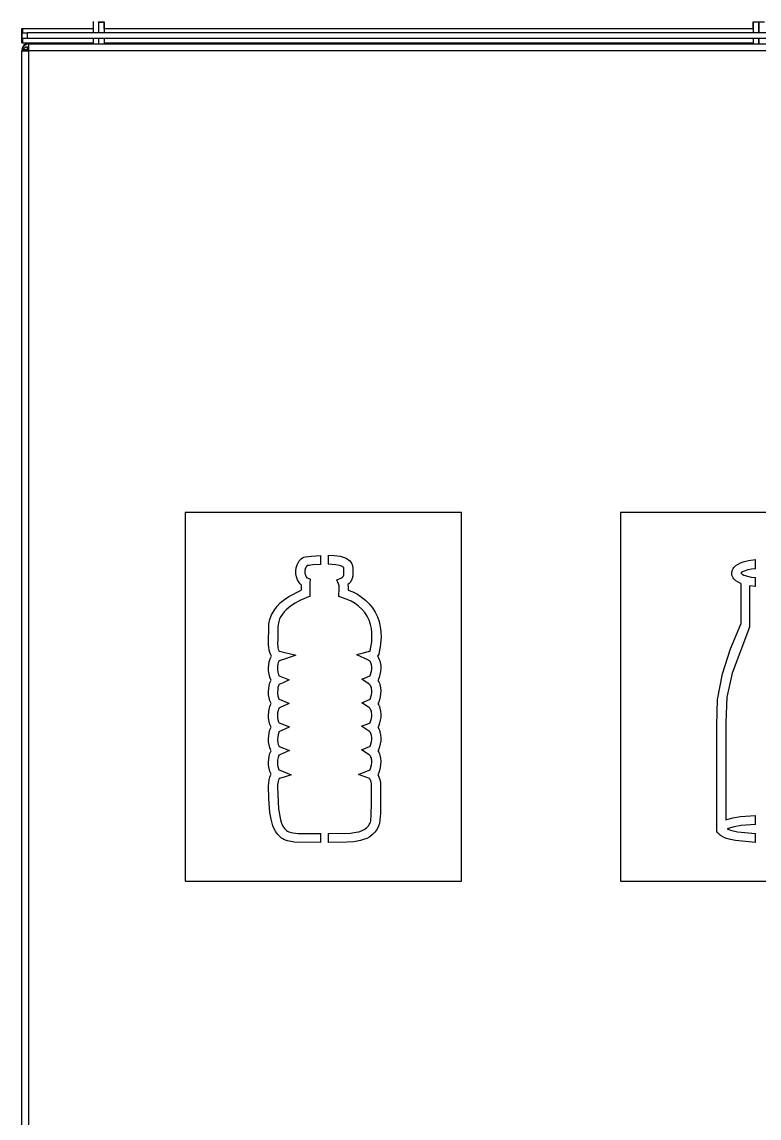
# Model space of a CAD drawing. Header units: millimetres. Extents: x 10366 to 13995, y 24552 to 29685.
# Drawn here: x 12422 to 12822, y 27684 to 28279 of the extents above; entities that cross this region are included whole.
import ezdxf

# ---------------------------------------------------------------- set-up
doc = ezdxf.new("R2010")
doc.units = ezdxf.units.MM
doc.header["$LTSCALE"] = 3
doc.layers.add('DomyÅ›lny', color=7, linetype='Continuous')

msp = doc.modelspace()

# ---------------------------------------------------------------- linework, layer by layer
at = {"layer": 'DomyÅ›lny'}
for p, q in [((12460.23, 28278.86), (12460.71, 28278.86)), ((12463.23, 28278.86), (12466.23, 28278.86)), ((12463.23, 28278.65), (12466.23, 28278.65)), ((12463.23, 28278.65), (12463.23, 28272.86)), ((12466.23, 28278.65), (12466.23, 28272.86)), ((12818.62, 28278.86), (12821.62, 28278.86)), ((12818.62, 28278.65), (12818.62, 28272.86)), ((12821.62, 28278.65), (12818.62, 28278.65)), ((12821.62, 28278.86), (12824.62, 28278.86)), ((12821.62, 28278.65), (12821.62, 28272.86)), ((12421.62, 28269.86), (12421.62, 28272.86)), ((12421.92, 28275.36), (12460.23, 28275.36)), ((13218.62, 28272.86), (12424.62, 28272.86)), ((12424.62, 28269.86), (12424.62, 28272.86)), ((12466.23, 28275.36), (12818.62, 28275.36)), ((12460.23, 28267.36), (12421.92, 28267.36)), ((13218.62, 28269.86), (12424.62, 28269.86)), ((12424.65, 28265.36), (12425.4, 28265.36)), ((13217.84, 28266.86), (12425.4, 28266.86)), ((12446.62, 28267.36), (12460.71, 28267.36)), ((12463.23, 28269.86), (12463.23, 28266.86)), ((12466.01, 28267.36), (12818.98, 28267.36)), ((12818.5, 28267.36), (12466.01, 28267.36)), ((12466.23, 28269.86), (12466.23, 28266.86)), ((12818.62, 28269.86), (12818.62, 28266.86)), ((12821.62, 28269.86), (12821.62, 28266.86)), ((12421.62, 27554.64), (12421.62, 28263.08)), ((12424.62, 28263.08), (12424.62, 28263.86)), ((12425.4, 28263.86), (12424.62, 28263.86)), ((12425.4, 28263.08), (12424.65, 28263.08)), ((13217.84, 28263.08), (12425.4, 28263.08)), ((12425.4, 27554.64), (12425.4, 28263.08)), ((12510.22, 28012.52), (12510.22, 27812.52)), ((12660.22, 28012.52), (12510.22, 28012.52)), ((12660.22, 27812.52), (12660.22, 28012.52)), ((12746.62, 28012.52), (12746.62, 27812.52)), ((12896.62, 28012.52), (12746.62, 28012.52)), ((12583.81, 27984.42), (12583.81, 27989.33)), ((12583.81, 27984.42), (12583.81, 27989.33)), ((12587.81, 27989.41), (12587.81, 27984.51)), ((12587.81, 27989.41), (12587.81, 27984.51)), ((12819.75, 27982.1), (12819.75, 27987.01)), ((12819.75, 27982.1), (12819.75, 27987.01)), ((12578.12, 27974.3), (12578.35, 27976.39)), ((12578.12, 27974.3), (12578.35, 27976.39)), ((12578.12, 27967.12), (12578.12, 27974.3)), ((12578.12, 27967.12), (12578.12, 27974.3)), ((12811.84, 27974.06), (12811.84, 27951.97)), ((12811.84, 27974.06), (12811.84, 27951.97)), ((12819.75, 27972.41), (12819.75, 27977.32)), ((12819.75, 27972.41), (12819.75, 27977.32)), ((12573.22, 27973.33), (12573.22, 27970.45)), ((12573.22, 27973.33), (12573.22, 27970.45)), ((12816.74, 27950.87), (12816.74, 27972.74)), ((12816.74, 27950.87), (12816.74, 27972.74)), ((12816.5, 27950.37), (12816.74, 27950.87)), ((12816.5, 27950.37), (12816.74, 27950.87)), ((12603.24, 27935.52), (12609.49, 27932.58)), ((12603.24, 27935.52), (12609.49, 27932.58)), ((12566.77, 27908.92), (12561.53, 27911.12)), ((12566.77, 27908.92), (12561.53, 27911.12)), ((12561.27, 27893.71), (12566.83, 27896.22)), ((12561.27, 27893.71), (12566.83, 27896.22)), ((12819.75, 27843.26), (12819.75, 27848.16)), ((12819.75, 27843.26), (12819.75, 27848.16)), ((12583.81, 27833.46), (12583.81, 27838.36)), ((12583.81, 27833.46), (12583.81, 27838.36)), ((12587.81, 27838.41), (12587.81, 27833.5)), ((12587.81, 27838.41), (12587.81, 27833.5)), ((12798.77, 27839.05), (12799.24, 27839.05)), ((12798.77, 27839.05), (12799.24, 27839.05)), ((12819.75, 27833.5), (12819.75, 27838.4)), ((12819.75, 27833.5), (12819.75, 27838.4)), ((12510.22, 27812.52), (12660.22, 27812.52)), ((12746.62, 27812.52), (12896.62, 27812.52))]:
    msp.add_line(p, q, dxfattribs=at)
for points in [[(12460.23, 28278.65, 0), (12460.23, 28278.85, 0), (12460.23, 28278.86, 0), (12460.23, 28278.86, 0), (12460.23, 28278.86, 0), (12460.23, 28278.86, 0), (12460.23, 28278.86, 0), (12460.23, 28278.86, 0), (12460.23, 28278.86, 0), (12460.23, 28278.86, 0), (12460.23, 28278.86, 0), (12460.23, 28278.86, 0), (12460.23, 28278.86, 0), (12460.23, 28278.86, 0), (12460.23, 28278.86, 0), (12460.23, 28278.86, 0), (12460.23, 28278.86, 0), (12460.23, 28278.86, 0), (12460.23, 28278.86, 0), (12460.23, 28278.85, 0), (12460.23, 28278.84, 0), (12460.23, 28278.79, 0), (12460.23, 28278.59, 0), (12460.23, 28276.56, 0), (12460.23, 28272.86, 0)], [(12463.23, 28278.65, 0), (12463.23, 28278.85, 0), (12463.23, 28278.86, 0), (12463.23, 28278.86, 0), (12463.23, 28278.86, 0), (12463.23, 28278.86, 0), (12463.23, 28278.86, 0), (12463.23, 28278.86, 0), (12463.23, 28278.86, 0), (12463.23, 28278.86, 0), (12463.23, 28278.86, 0), (12463.23, 28278.86, 0), (12463.23, 28278.86, 0), (12463.23, 28278.86, 0), (12463.23, 28278.86, 0), (12463.23, 28278.86, 0), (12463.23, 28278.86, 0), (12463.23, 28278.86, 0), (12463.23, 28278.86, 0), (12463.23, 28278.85, 0), (12463.23, 28278.84, 0), (12463.23, 28278.79, 0), (12463.23, 28278.59, 0), (12463.23, 28276.56, 0), (12463.23, 28272.86, 0)], [(12466.23, 28275.12, 0), (12466.23, 28278.24, 0), (12466.23, 28278.83, 0), (12466.23, 28278.85, 0), (12466.23, 28278.86, 0), (12466.23, 28278.86, 0), (12466.23, 28278.86, 0), (12466.23, 28278.86, 0), (12466.23, 28278.86, 0), (12466.23, 28278.86, 0), (12466.23, 28278.86, 0), (12466.23, 28278.86, 0), (12466.23, 28278.86, 0), (12466.23, 28278.86, 0), (12466.23, 28278.86, 0), (12466.23, 28278.86, 0), (12466.23, 28278.86, 0), (12466.23, 28278.86, 0), (12466.23, 28278.86, 0), (12466.23, 28278.86, 0), (12466.23, 28278.86, 0), (12466.23, 28278.86, 0), (12466.23, 28278.86, 0), (12466.23, 28278.85, 0), (12466.23, 28278.82, 0), (12466.23, 28278.65, 0)], [(12818.62, 28275.12, 0), (12818.62, 28278.24, 0), (12818.62, 28278.83, 0), (12818.62, 28278.85, 0), (12818.62, 28278.86, 0), (12818.62, 28278.86, 0), (12818.62, 28278.86, 0), (12818.62, 28278.86, 0), (12818.62, 28278.86, 0), (12818.62, 28278.86, 0), (12818.62, 28278.86, 0), (12818.62, 28278.86, 0), (12818.62, 28278.86, 0), (12818.62, 28278.86, 0), (12818.62, 28278.86, 0), (12818.62, 28278.86, 0), (12818.62, 28278.86, 0), (12818.62, 28278.86, 0), (12818.62, 28278.86, 0), (12818.62, 28278.86, 0), (12818.62, 28278.86, 0), (12818.62, 28278.86, 0), (12818.62, 28278.86, 0), (12818.62, 28278.85, 0), (12818.62, 28278.82, 0), (12818.62, 28278.65, 0)], [(12821.62, 28278.65, 0), (12821.62, 28278.85, 0), (12821.62, 28278.86, 0), (12821.62, 28278.86, 0), (12821.62, 28278.86, 0), (12821.62, 28278.86, 0), (12821.62, 28278.86, 0), (12821.62, 28278.86, 0), (12821.62, 28278.86, 0), (12821.62, 28278.86, 0), (12821.62, 28278.86, 0), (12821.62, 28278.86, 0), (12821.62, 28278.86, 0), (12821.62, 28278.86, 0), (12821.62, 28278.86, 0), (12821.62, 28278.86, 0), (12821.62, 28278.86, 0), (12821.62, 28278.86, 0), (12821.62, 28278.86, 0), (12821.62, 28278.85, 0), (12821.62, 28278.84, 0), (12821.62, 28278.79, 0), (12821.62, 28278.59, 0), (12821.62, 28276.56, 0), (12821.62, 28272.86, 0)], [(12821.62, 28272.86, 0), (12821.62, 28277.65, 0), (12821.62, 28278.76, 0), (12821.62, 28278.84, 0), (12821.62, 28278.86, 0), (12821.62, 28278.86, 0), (12821.62, 28278.86, 0), (12821.62, 28278.86, 0), (12821.62, 28278.86, 0), (12821.62, 28278.86, 0), (12821.62, 28278.86, 0), (12821.62, 28278.86, 0), (12821.62, 28278.86, 0), (12821.62, 28278.86, 0), (12821.62, 28278.86, 0), (12821.62, 28278.86, 0), (12821.62, 28278.86, 0), (12821.62, 28278.86, 0), (12821.62, 28278.86, 0), (12821.62, 28278.86, 0), (12821.62, 28278.86, 0), (12821.62, 28278.85, 0), (12821.62, 28278.84, 0), (12821.62, 28278.8, 0), (12821.62, 28278.65, 0)], [(12421.62, 28275.06, 0), (12421.63, 28275.09, 0), (12421.63, 28275.12, 0), (12421.64, 28275.14, 0), (12421.65, 28275.17, 0), (12421.66, 28275.2, 0), (12421.67, 28275.22, 0), (12421.69, 28275.24, 0), (12421.71, 28275.27, 0), (12421.73, 28275.29, 0), (12421.75, 28275.3, 0), (12421.78, 28275.32, 0), (12421.81, 28275.33, 0), (12421.83, 28275.34, 0), (12421.86, 28275.35, 0), (12421.89, 28275.36, 0), (12421.92, 28275.36, 0)], [(12421.62, 28272.86, 0), (12421.62, 28272.86, 0), (12421.62, 28272.86, 0), (12421.62, 28272.86, 0), (12421.62, 28272.86, 0), (12421.62, 28272.86, 0), (12421.62, 28272.86, 0), (12421.62, 28272.86, 0), (12421.62, 28272.86, 0), (12421.62, 28272.86, 0), (12421.62, 28272.86, 0), (12421.62, 28272.86, 0), (12421.63, 28272.86, 0), (12421.63, 28272.86, 0), (12421.65, 28272.86, 0), (12421.71, 28272.86, 0), (12421.99, 28272.86, 0), (12424.62, 28272.86, 0)], [(12421.92, 28275.36, 0), (12421.92, 28275.36, 0), (12421.92, 28275.36, 0), (12421.92, 28275.36, 0), (12421.92, 28275.36, 0), (12421.92, 28275.36, 0), (12421.92, 28275.36, 0), (12421.92, 28275.36, 0), (12421.92, 28275.36, 0), (12421.92, 28275.36, 0), (12421.92, 28275.36, 0), (12421.92, 28275.36, 0), (12421.92, 28275.36, 0), (12421.92, 28275.35, 0), (12421.92, 28275.34, 0), (12421.92, 28275.29, 0), (12421.92, 28275.09, 0), (12421.92, 28272.86, 0)], [(12424.62, 28269.86, 0), (12421.62, 28269.86, 0)], [(12421.92, 28267.36, 0), (12421.89, 28267.36, 0), (12421.86, 28267.36, 0), (12421.83, 28267.37, 0), (12421.81, 28267.38, 0), (12421.78, 28267.4, 0), (12421.75, 28267.41, 0), (12421.73, 28267.43, 0), (12421.71, 28267.45, 0), (12421.69, 28267.47, 0), (12421.67, 28267.49, 0), (12421.66, 28267.52, 0), (12421.65, 28267.54, 0), (12421.64, 28267.57, 0), (12421.63, 28267.6, 0), (12421.63, 28267.63, 0), (12421.62, 28267.65, 0)], [(12421.92, 28269.86, 0), (12421.92, 28268, 0), (12421.92, 28267.51, 0), (12421.92, 28267.4, 0), (12421.92, 28267.37, 0), (12421.92, 28267.36, 0), (12421.92, 28267.36, 0), (12421.92, 28267.36, 0), (12421.92, 28267.36, 0), (12421.92, 28267.36, 0), (12421.92, 28267.36, 0), (12421.92, 28267.36, 0), (12421.92, 28267.36, 0), (12421.92, 28267.36, 0), (12421.92, 28267.36, 0), (12421.92, 28267.36, 0), (12421.92, 28267.36, 0), (12421.92, 28267.36, 0), (12421.92, 28267.36, 0)], [(12422.37, 28263.08, 0), (12422.39, 28263.3, 0), (12422.42, 28263.53, 0), (12422.48, 28263.75, 0), (12422.55, 28263.96, 0), (12422.65, 28264.16, 0), (12422.77, 28264.36, 0), (12422.9, 28264.54, 0), (12423.05, 28264.7, 0), (12423.22, 28264.85, 0), (12423.4, 28264.98, 0), (12423.59, 28265.09, 0), (12423.79, 28265.19, 0), (12424, 28265.26, 0), (12424.21, 28265.31, 0), (12424.43, 28265.35, 0), (12424.65, 28265.36, 0)], [(12424.62, 28263.86, 0), (12424.62, 28265.36, 0)], [(12425.4, 28263.08, 0), (12425.4, 28266.86, 0)], [(12425.4, 28263.08, 0), (12425.4, 28265.36, 0)], [(12460.23, 28269.86, 0), (12460.23, 28266.86, 0)], [(12463.23, 28269.86, 0), (12463.23, 28266.86, 0)], [(12821.62, 28269.86, 0), (12821.62, 28266.86, 0)], [(12821.62, 28266.86, 0), (12821.62, 28269.86, 0)], [(12421.62, 28263.86, 0), (12421.62, 28263.86, 0), (12421.62, 28263.86, 0), (12421.62, 28263.86, 0), (12421.62, 28263.86, 0), (12421.62, 28263.86, 0), (12421.62, 28263.86, 0), (12421.62, 28263.86, 0), (12421.62, 28263.86, 0), (12421.62, 28263.86, 0), (12421.62, 28263.86, 0), (12421.62, 28263.86, 0), (12421.63, 28263.86, 0), (12421.63, 28263.86, 0), (12421.65, 28263.86, 0), (12421.71, 28263.86, 0), (12421.99, 28263.86, 0), (12424.62, 28263.86, 0)], [(12421.62, 28263.08, 0), (12421.62, 28263.08, 0), (12421.62, 28263.08, 0), (12421.62, 28263.08, 0), (12421.62, 28263.08, 0), (12421.62, 28263.08, 0), (12421.62, 28263.08, 0), (12421.62, 28263.08, 0), (12421.62, 28263.08, 0), (12421.62, 28263.08, 0), (12421.62, 28263.08, 0), (12421.62, 28263.08, 0), (12421.63, 28263.08, 0), (12421.63, 28263.08, 0), (12421.65, 28263.08, 0), (12421.73, 28263.08, 0), (12422.09, 28263.08, 0), (12425.4, 28263.08, 0)], [(12424.65, 28263.08, 0), (12422.37, 28263.08, 0)], [(12573.22, 27973.33, 0), (12572.6, 27973.9, 0), (12572.08, 27974.57, 0), (12571.24, 27976.03, 0), (12570.64, 27977.62, 0), (12570.31, 27979.31, 0), (12570.27, 27981, 0), (12570.48, 27982.59, 0), (12570.96, 27984.15, 0), (12571.68, 27985.63, 0), (12572.13, 27986.32, 0), (12572.65, 27986.97, 0), (12573.26, 27987.52, 0), (12573.95, 27987.98, 0), (12574.7, 27988.32, 0), (12575.5, 27988.55, 0), (12578.81, 27988.96, 0), (12583.81, 27989.33, 0)], [(12573.22, 27973.33, 0), (12572.6, 27973.9, 0), (12572.08, 27974.57, 0), (12571.24, 27976.03, 0), (12570.64, 27977.62, 0), (12570.31, 27979.31, 0), (12570.27, 27981, 0), (12570.48, 27982.59, 0), (12570.96, 27984.15, 0), (12571.68, 27985.63, 0), (12572.13, 27986.32, 0), (12572.65, 27986.97, 0), (12573.26, 27987.52, 0), (12573.95, 27987.98, 0), (12574.7, 27988.32, 0), (12575.5, 27988.55, 0), (12578.81, 27988.96, 0), (12583.81, 27989.33, 0)], [(12587.81, 27989.41, 0), (12591.12, 27989.28, 0), (12594.4, 27988.82, 0), (12596, 27988.39, 0), (12597.54, 27987.77, 0), (12598.27, 27987.36, 0), (12598.96, 27986.89, 0), (12599.59, 27986.35, 0), (12600.15, 27985.73, 0), (12600.61, 27985.02, 0), (12600.94, 27984.24, 0), (12601.06, 27983.83, 0), (12601.14, 27983.41, 0), (12601.18, 27982.97, 0), (12601.16, 27982.16, 0), (12601.23, 27978.88, 0), (12601.21, 27978.14, 0), (12601.15, 27977.77, 0), (12601.05, 27977.41, 0), (12600.5, 27975.96, 0), (12600.16, 27975.29, 0), (12599.72, 27974.66, 0), (12599.19, 27974.11, 0), (12598.6, 27973.61, 0)], [(12587.81, 27989.41, 0), (12591.12, 27989.28, 0), (12594.4, 27988.82, 0), (12596, 27988.39, 0), (12597.54, 27987.77, 0), (12598.27, 27987.36, 0), (12598.96, 27986.89, 0), (12599.59, 27986.35, 0), (12600.15, 27985.73, 0), (12600.61, 27985.02, 0), (12600.94, 27984.24, 0), (12601.06, 27983.83, 0), (12601.14, 27983.41, 0), (12601.18, 27982.97, 0), (12601.16, 27982.16, 0), (12601.23, 27978.88, 0), (12601.21, 27978.14, 0), (12601.15, 27977.77, 0), (12601.05, 27977.41, 0), (12600.5, 27975.96, 0), (12600.16, 27975.29, 0), (12599.72, 27974.66, 0), (12599.19, 27974.11, 0), (12598.6, 27973.61, 0)], [(12811.84, 27974.06, 0), (12810.48, 27974.71, 0), (12809.2, 27975.54, 0), (12808.62, 27976.04, 0), (12808.1, 27976.6, 0), (12807.65, 27977.22, 0), (12807.3, 27977.9, 0), (12807.06, 27978.65, 0), (12806.95, 27979.45, 0), (12806.96, 27980.15, 0), (12807.08, 27980.85, 0), (12807.31, 27981.54, 0), (12807.64, 27982.19, 0), (12808.07, 27982.79, 0), (12808.57, 27983.33, 0), (12809.13, 27983.82, 0), (12810.37, 27984.65, 0), (12811.71, 27985.31, 0), (12813.11, 27985.83, 0), (12816.02, 27986.56, 0), (12819.75, 27987.01, 0)], [(12811.84, 27974.06, 0), (12810.48, 27974.71, 0), (12809.2, 27975.54, 0), (12808.62, 27976.04, 0), (12808.1, 27976.6, 0), (12807.65, 27977.22, 0), (12807.3, 27977.9, 0), (12807.06, 27978.65, 0), (12806.95, 27979.45, 0), (12806.96, 27980.15, 0), (12807.08, 27980.85, 0), (12807.31, 27981.54, 0), (12807.64, 27982.19, 0), (12808.07, 27982.79, 0), (12808.57, 27983.33, 0), (12809.13, 27983.82, 0), (12810.37, 27984.65, 0), (12811.71, 27985.31, 0), (12813.11, 27985.83, 0), (12816.02, 27986.56, 0), (12819.75, 27987.01, 0)], [(12583.81, 27984.42, 0), (12579.62, 27984.11, 0), (12577.53, 27983.88, 0), (12576.49, 27983.75, 0), (12576.43, 27983.73, 0), (12576.36, 27983.71, 0), (12576.3, 27983.68, 0), (12576.25, 27983.64, 0), (12576.23, 27983.62, 0), (12576.2, 27983.59, 0), (12575.91, 27983.15, 0), (12575.66, 27982.68, 0), (12575.46, 27982.18, 0), (12575.3, 27981.66, 0), (12575.2, 27981.13, 0), (12575.16, 27980.56, 0), (12575.18, 27980.06, 0), (12575.24, 27979.57, 0), (12575.34, 27979.07, 0), (12575.5, 27978.58, 0), (12575.7, 27978.11, 0), (12575.94, 27977.65, 0), (12576.22, 27977.21, 0), (12576.24, 27977.19, 0), (12576.26, 27977.17, 0), (12576.32, 27977.13, 0), (12576.37, 27977.11, 0), (12578.35, 27976.39, 0)], [(12583.81, 27984.42, 0), (12579.62, 27984.11, 0), (12577.53, 27983.88, 0), (12576.49, 27983.75, 0), (12576.43, 27983.73, 0), (12576.36, 27983.71, 0), (12576.3, 27983.68, 0), (12576.25, 27983.64, 0), (12576.23, 27983.62, 0), (12576.2, 27983.59, 0), (12575.91, 27983.15, 0), (12575.66, 27982.68, 0), (12575.46, 27982.18, 0), (12575.3, 27981.66, 0), (12575.2, 27981.13, 0), (12575.16, 27980.56, 0), (12575.18, 27980.06, 0), (12575.24, 27979.57, 0), (12575.34, 27979.07, 0), (12575.5, 27978.58, 0), (12575.7, 27978.11, 0), (12575.94, 27977.65, 0), (12576.22, 27977.21, 0), (12576.24, 27977.19, 0), (12576.26, 27977.17, 0), (12576.32, 27977.13, 0), (12576.37, 27977.11, 0), (12578.35, 27976.39, 0)], [(12596.28, 27982.74, 0), (12596.08, 27982.92, 0), (12595.63, 27983.23, 0), (12595.14, 27983.47, 0), (12594.1, 27983.84, 0), (12591.94, 27984.26, 0), (12587.81, 27984.51, 0)], [(12596.28, 27982.74, 0), (12596.08, 27982.92, 0), (12595.63, 27983.23, 0), (12595.14, 27983.47, 0), (12594.1, 27983.84, 0), (12591.94, 27984.26, 0), (12587.81, 27984.51, 0)], [(12596.33, 27978.78, 0), (12596.28, 27982.74, 0)], [(12596.33, 27978.78, 0), (12596.28, 27982.74, 0)], [(12819.75, 27982.1, 0), (12817.68, 27981.87, 0), (12815.64, 27981.46, 0), (12813.67, 27980.8, 0), (12812.73, 27980.35, 0), (12812.29, 27980.06, 0), (12812.09, 27979.9, 0), (12811.99, 27979.81, 0), (12811.9, 27979.71, 0)], [(12819.75, 27982.1, 0), (12817.68, 27981.87, 0), (12815.64, 27981.46, 0), (12813.67, 27980.8, 0), (12812.73, 27980.35, 0), (12812.29, 27980.06, 0), (12812.09, 27979.9, 0), (12811.99, 27979.81, 0), (12811.9, 27979.71, 0)], [(12811.9, 27979.71, 0), (12811.99, 27979.61, 0), (12812.18, 27979.44, 0), (12812.6, 27979.15, 0), (12813.53, 27978.67, 0), (12815.5, 27978, 0), (12817.54, 27977.57, 0), (12819.75, 27977.32, 0)], [(12811.9, 27979.71, 0), (12811.99, 27979.61, 0), (12812.18, 27979.44, 0), (12812.6, 27979.15, 0), (12813.53, 27978.67, 0), (12815.5, 27978, 0), (12817.54, 27977.57, 0), (12819.75, 27977.32, 0)], [(12592.64, 27976.08, 0), (12594.34, 27976.82, 0), (12595.18, 27977.22, 0), (12595.58, 27977.47, 0), (12595.93, 27977.78, 0)], [(12592.64, 27976.08, 0), (12594.34, 27976.82, 0), (12595.18, 27977.22, 0), (12595.58, 27977.47, 0), (12595.93, 27977.78, 0)], [(12593.58, 27966.95, 0), (12593.81, 27971.66, 0), (12593.77, 27972.77, 0), (12593.68, 27973.33, 0), (12593.52, 27973.88, 0), (12592.64, 27976.08, 0)], [(12593.58, 27966.95, 0), (12593.81, 27971.66, 0), (12593.77, 27972.77, 0), (12593.68, 27973.33, 0), (12593.52, 27973.88, 0), (12592.64, 27976.08, 0)], [(12595.93, 27977.78, 0), (12596.33, 27978.78, 0)], [(12595.93, 27977.78, 0), (12596.33, 27978.78, 0)], [(12598.6, 27973.61, 0), (12598.71, 27971.96, 0), (12598.68, 27970.52, 0)], [(12598.6, 27973.61, 0), (12598.71, 27971.96, 0), (12598.68, 27970.52, 0)], [(12557.11, 27934.69, 0), (12556.75, 27935.3, 0), (12556.18, 27936.6, 0), (12555.8, 27937.97, 0), (12555.59, 27939.39, 0), (12555.52, 27940.89, 0), (12555.71, 27951.84, 0), (12555.89, 27953.17, 0), (12556.21, 27954.5, 0), (12557.15, 27957.06, 0), (12558.46, 27959.48, 0), (12560.1, 27961.7, 0), (12562, 27963.7, 0), (12564.13, 27965.46, 0), (12566.42, 27967.02, 0), (12573.22, 27970.45, 0)], [(12557.11, 27934.69, 0), (12556.75, 27935.3, 0), (12556.18, 27936.6, 0), (12555.8, 27937.97, 0), (12555.59, 27939.39, 0), (12555.52, 27940.89, 0), (12555.71, 27951.84, 0), (12555.89, 27953.17, 0), (12556.21, 27954.5, 0), (12557.15, 27957.06, 0), (12558.46, 27959.48, 0), (12560.1, 27961.7, 0), (12562, 27963.7, 0), (12564.13, 27965.46, 0), (12566.42, 27967.02, 0), (12573.22, 27970.45, 0)], [(12598.68, 27970.52, 0), (12601.24, 27969.48, 0), (12603.7, 27968.22, 0), (12606.03, 27966.72, 0), (12608.19, 27964.99, 0), (12610.15, 27963.04, 0), (12611.89, 27960.87, 0), (12613.37, 27958.51, 0), (12614.57, 27956, 0), (12615.49, 27953.37, 0), (12616.13, 27950.63, 0), (12616.49, 27947.82, 0), (12616.59, 27944.95, 0), (12616.14, 27939.69, 0), (12615.63, 27937.03, 0), (12615.28, 27935.72, 0), (12615, 27935.11, 0), (12614.63, 27934.54, 0)], [(12598.68, 27970.52, 0), (12601.24, 27969.48, 0), (12603.7, 27968.22, 0), (12606.03, 27966.72, 0), (12608.19, 27964.99, 0), (12610.15, 27963.04, 0), (12611.89, 27960.87, 0), (12613.37, 27958.51, 0), (12614.57, 27956, 0), (12615.49, 27953.37, 0), (12616.13, 27950.63, 0), (12616.49, 27947.82, 0), (12616.59, 27944.95, 0), (12616.14, 27939.69, 0), (12615.63, 27937.03, 0), (12615.28, 27935.72, 0), (12615, 27935.11, 0), (12614.63, 27934.54, 0)], [(12819.75, 27972.41, 0), (12816.74, 27972.74, 0)], [(12819.75, 27972.41, 0), (12816.74, 27972.74, 0)], [(12578.12, 27967.12, 0), (12572.56, 27964.79, 0), (12569.89, 27963.38, 0), (12567.35, 27961.73, 0), (12565.03, 27959.78, 0), (12563.99, 27958.67, 0), (12563.04, 27957.48, 0), (12562.22, 27956.2, 0), (12561.53, 27954.83, 0), (12561, 27953.4, 0), (12560.65, 27951.9, 0), (12560.52, 27950.35, 0), (12560.51, 27944.17, 0), (12560.43, 27941.2, 0), (12560.49, 27939.8, 0), (12560.59, 27939.08, 0), (12560.77, 27938.37, 0), (12561.03, 27937.69, 0), (12561.12, 27937.52, 0), (12561.14, 27937.48, 0), (12561.15, 27937.46, 0), (12561.16, 27937.45, 0), (12561.17, 27937.44, 0), (12561.2, 27937.41, 0), (12561.24, 27937.38, 0), (12561.28, 27937.36, 0), (12561.37, 27937.32, 0), (12570.38, 27935.19, 0)], [(12578.12, 27967.12, 0), (12572.56, 27964.79, 0), (12569.89, 27963.38, 0), (12567.35, 27961.73, 0), (12565.03, 27959.78, 0), (12563.99, 27958.67, 0), (12563.04, 27957.48, 0), (12562.22, 27956.2, 0), (12561.53, 27954.83, 0), (12561, 27953.4, 0), (12560.65, 27951.9, 0), (12560.52, 27950.35, 0), (12560.51, 27944.17, 0), (12560.43, 27941.2, 0), (12560.49, 27939.8, 0), (12560.59, 27939.08, 0), (12560.77, 27938.37, 0), (12561.03, 27937.69, 0), (12561.12, 27937.52, 0), (12561.14, 27937.48, 0), (12561.15, 27937.46, 0), (12561.16, 27937.45, 0), (12561.17, 27937.44, 0), (12561.2, 27937.41, 0), (12561.24, 27937.38, 0), (12561.28, 27937.36, 0), (12561.37, 27937.32, 0), (12570.38, 27935.19, 0)], [(12610.7, 27937.47, 0), (12611.54, 27942.35, 0), (12611.62, 27947.23, 0), (12611.34, 27949.56, 0), (12610.82, 27951.89, 0), (12610.04, 27954.14, 0), (12609, 27956.29, 0), (12607.69, 27958.3, 0), (12606.14, 27960.15, 0), (12604.39, 27961.79, 0), (12602.45, 27963.23, 0), (12600.37, 27964.45, 0), (12598.18, 27965.46, 0), (12593.58, 27966.95, 0)], [(12610.7, 27937.47, 0), (12611.54, 27942.35, 0), (12611.62, 27947.23, 0), (12611.34, 27949.56, 0), (12610.82, 27951.89, 0), (12610.04, 27954.14, 0), (12609, 27956.29, 0), (12607.69, 27958.3, 0), (12606.14, 27960.15, 0), (12604.39, 27961.79, 0), (12602.45, 27963.23, 0), (12600.37, 27964.45, 0), (12598.18, 27965.46, 0), (12593.58, 27966.95, 0)], [(12798.77, 27839.05, 0), (12798.77, 27897.02, 0), (12799.17, 27911.03, 0), (12801.94, 27924.97, 0), (12806.33, 27938.64, 0), (12811.84, 27951.97, 0)], [(12798.77, 27839.05, 0), (12798.77, 27897.02, 0), (12799.17, 27911.03, 0), (12801.94, 27924.97, 0), (12806.33, 27938.64, 0), (12811.84, 27951.97, 0)], [(12816.5, 27950.37, 0), (12807.17, 27925.45, 0), (12804.28, 27912.31, 0), (12803.67, 27898.69, 0), (12803.67, 27845.77, 0)], [(12816.5, 27950.37, 0), (12807.17, 27925.45, 0), (12804.28, 27912.31, 0), (12803.67, 27898.69, 0), (12803.67, 27845.77, 0)], [(12556.92, 27921.63, 0), (12556.52, 27922.39, 0), (12556.21, 27923.2, 0), (12555.77, 27924.88, 0), (12555.53, 27926.63, 0), (12555.48, 27928.37, 0), (12555.59, 27929.98, 0), (12555.86, 27931.61, 0), (12556.34, 27933.2, 0), (12556.68, 27933.96, 0), (12557.1, 27934.69, 0)], [(12556.92, 27921.63, 0), (12556.52, 27922.39, 0), (12556.21, 27923.2, 0), (12555.77, 27924.88, 0), (12555.53, 27926.63, 0), (12555.48, 27928.37, 0), (12555.59, 27929.98, 0), (12555.86, 27931.61, 0), (12556.34, 27933.2, 0), (12556.68, 27933.96, 0), (12557.1, 27934.69, 0)], [(12570.38, 27935.19, 0), (12564.72, 27933.26, 0), (12561.89, 27932.3, 0), (12561.54, 27932.16, 0), (12561.37, 27932.08, 0), (12561.29, 27932.03, 0), (12561.25, 27932.01, 0), (12561.21, 27931.98, 0), (12561.17, 27931.95, 0), (12561.16, 27931.93, 0), (12561.11, 27931.85, 0), (12560.93, 27931.51, 0), (12560.8, 27931.16, 0), (12560.6, 27930.42, 0), (12560.41, 27928.88, 0), (12560.39, 27927.37, 0), (12560.54, 27925.95, 0), (12560.68, 27925.24, 0), (12560.91, 27924.55, 0), (12561.08, 27924.22, 0), (12561.13, 27924.14, 0), (12561.15, 27924.1, 0), (12561.17, 27924.09, 0), (12561.2, 27924.06, 0), (12561.24, 27924.03, 0), (12561.28, 27924.01, 0), (12566.7, 27921.72, 0)], [(12570.38, 27935.19, 0), (12564.72, 27933.26, 0), (12561.89, 27932.3, 0), (12561.54, 27932.16, 0), (12561.37, 27932.08, 0), (12561.29, 27932.03, 0), (12561.25, 27932.01, 0), (12561.21, 27931.98, 0), (12561.17, 27931.95, 0), (12561.16, 27931.93, 0), (12561.11, 27931.85, 0), (12560.93, 27931.51, 0), (12560.8, 27931.16, 0), (12560.6, 27930.42, 0), (12560.41, 27928.88, 0), (12560.39, 27927.37, 0), (12560.54, 27925.95, 0), (12560.68, 27925.24, 0), (12560.91, 27924.55, 0), (12561.08, 27924.22, 0), (12561.13, 27924.14, 0), (12561.15, 27924.1, 0), (12561.17, 27924.09, 0), (12561.2, 27924.06, 0), (12561.24, 27924.03, 0), (12561.28, 27924.01, 0), (12566.7, 27921.72, 0)], [(12603.24, 27935.52, 0), (12606.98, 27936.46, 0), (12608.86, 27936.92, 0), (12609.8, 27937.15, 0), (12610.27, 27937.26, 0), (12610.5, 27937.33, 0), (12610.56, 27937.35, 0), (12610.61, 27937.38, 0), (12610.66, 27937.42, 0), (12610.68, 27937.44, 0), (12610.69, 27937.45, 0), (12610.69, 27937.46, 0), (12610.7, 27937.47, 0)], [(12603.24, 27935.52, 0), (12606.98, 27936.46, 0), (12608.86, 27936.92, 0), (12609.8, 27937.15, 0), (12610.27, 27937.26, 0), (12610.5, 27937.33, 0), (12610.56, 27937.35, 0), (12610.61, 27937.38, 0), (12610.66, 27937.42, 0), (12610.68, 27937.44, 0), (12610.69, 27937.45, 0), (12610.69, 27937.46, 0), (12610.7, 27937.47, 0)], [(12610.7, 27924.12, 0), (12611.31, 27926.41, 0), (12611.48, 27927.61, 0), (12611.52, 27928.81, 0), (12611.4, 27929.91, 0), (12611.27, 27930.46, 0), (12611.07, 27930.99, 0), (12610.79, 27931.49, 0), (12610.62, 27931.72, 0), (12610.43, 27931.93, 0), (12610.22, 27932.12, 0), (12609.99, 27932.3, 0), (12609.49, 27932.58, 0)], [(12610.7, 27924.12, 0), (12611.31, 27926.41, 0), (12611.48, 27927.61, 0), (12611.52, 27928.81, 0), (12611.4, 27929.91, 0), (12611.27, 27930.46, 0), (12611.07, 27930.99, 0), (12610.79, 27931.49, 0), (12610.62, 27931.72, 0), (12610.43, 27931.93, 0), (12610.22, 27932.12, 0), (12609.99, 27932.3, 0), (12609.49, 27932.58, 0)], [(12614.63, 27934.54, 0), (12614.74, 27934.39, 0)], [(12614.63, 27934.54, 0), (12614.74, 27934.39, 0)], [(12614.74, 27934.39, 0), (12615.21, 27933.67, 0), (12615.59, 27932.9, 0), (12615.9, 27932.09, 0), (12616.14, 27931.26, 0), (12616.4, 27929.54, 0), (12616.42, 27927.84, 0), (12616.26, 27926.23, 0), (12615.94, 27924.61, 0), (12615.49, 27923, 0), (12615.22, 27922.22, 0), (12614.83, 27921.49, 0)], [(12614.74, 27934.39, 0), (12615.21, 27933.67, 0), (12615.59, 27932.9, 0), (12615.9, 27932.09, 0), (12616.14, 27931.26, 0), (12616.4, 27929.54, 0), (12616.42, 27927.84, 0), (12616.26, 27926.23, 0), (12615.94, 27924.61, 0), (12615.49, 27923, 0), (12615.22, 27922.22, 0), (12614.83, 27921.49, 0)], [(12556.92, 27908.86, 0), (12556.53, 27909.6, 0), (12556.22, 27910.38, 0), (12555.78, 27912.02, 0), (12555.54, 27913.72, 0), (12555.48, 27915.45, 0), (12555.57, 27917.01, 0), (12555.81, 27918.59, 0), (12556.24, 27920.15, 0), (12556.54, 27920.91, 0), (12556.92, 27921.63, 0)], [(12556.92, 27908.86, 0), (12556.53, 27909.6, 0), (12556.22, 27910.38, 0), (12555.78, 27912.02, 0), (12555.54, 27913.72, 0), (12555.48, 27915.45, 0), (12555.57, 27917.01, 0), (12555.81, 27918.59, 0), (12556.24, 27920.15, 0), (12556.54, 27920.91, 0), (12556.92, 27921.63, 0)], [(12566.7, 27921.72, 0), (12563.35, 27920.24, 0), (12561.69, 27919.45, 0), (12561.28, 27919.25, 0), (12561.23, 27919.23, 0), (12561.19, 27919.19, 0), (12561.17, 27919.17, 0), (12561.15, 27919.15, 0), (12561.03, 27918.95, 0), (12560.84, 27918.52, 0), (12560.6, 27917.62, 0), (12560.46, 27916.68, 0), (12560.39, 27914.81, 0), (12560.55, 27913.07, 0), (12560.67, 27912.52, 0), (12560.84, 27911.97, 0), (12560.95, 27911.7, 0), (12561.08, 27911.45, 0), (12561.16, 27911.33, 0), (12561.18, 27911.3, 0), (12561.21, 27911.28, 0), (12561.23, 27911.26, 0), (12561.27, 27911.24, 0), (12561.33, 27911.21, 0), (12561.53, 27911.12, 0)], [(12566.7, 27921.72, 0), (12563.35, 27920.24, 0), (12561.69, 27919.45, 0), (12561.28, 27919.25, 0), (12561.23, 27919.23, 0), (12561.19, 27919.19, 0), (12561.17, 27919.17, 0), (12561.15, 27919.15, 0), (12561.03, 27918.95, 0), (12560.84, 27918.52, 0), (12560.6, 27917.62, 0), (12560.46, 27916.68, 0), (12560.39, 27914.81, 0), (12560.55, 27913.07, 0), (12560.67, 27912.52, 0), (12560.84, 27911.97, 0), (12560.95, 27911.7, 0), (12561.08, 27911.45, 0), (12561.16, 27911.33, 0), (12561.18, 27911.3, 0), (12561.21, 27911.28, 0), (12561.23, 27911.26, 0), (12561.27, 27911.24, 0), (12561.33, 27911.21, 0), (12561.53, 27911.12, 0)], [(12606.07, 27922.1, 0), (12608.4, 27923.06, 0), (12609.57, 27923.56, 0), (12610.15, 27923.82, 0), (12610.44, 27923.94, 0), (12610.58, 27924.01, 0), (12610.61, 27924.03, 0), (12610.65, 27924.05, 0), (12610.68, 27924.08, 0), (12610.69, 27924.1, 0), (12610.69, 27924.11, 0), (12610.7, 27924.12, 0)], [(12606.07, 27922.1, 0), (12608.4, 27923.06, 0), (12609.57, 27923.56, 0), (12610.15, 27923.82, 0), (12610.44, 27923.94, 0), (12610.58, 27924.01, 0), (12610.61, 27924.03, 0), (12610.65, 27924.05, 0), (12610.68, 27924.08, 0), (12610.69, 27924.1, 0), (12610.69, 27924.11, 0), (12610.7, 27924.12, 0)], [(12606.09, 27909.3, 0), (12610.34, 27911.13, 0), (12610.6, 27911.25, 0), (12610.66, 27911.3, 0), (12610.69, 27911.33, 0), (12610.69, 27911.33, 0), (12610.7, 27911.34, 0), (12610.7, 27911.35, 0), (12611.31, 27913.62, 0), (12611.48, 27914.8, 0), (12611.52, 27916.01, 0), (12611.41, 27917.09, 0), (12611.29, 27917.63, 0), (12611.09, 27918.16, 0), (12610.83, 27918.66, 0), (12610.66, 27918.89, 0), (12610.48, 27919.11, 0), (12610.27, 27919.3, 0), (12610.05, 27919.48, 0), (12606.07, 27922.1, 0)], [(12606.09, 27909.3, 0), (12610.34, 27911.13, 0), (12610.6, 27911.25, 0), (12610.66, 27911.3, 0), (12610.69, 27911.33, 0), (12610.69, 27911.33, 0), (12610.7, 27911.34, 0), (12610.7, 27911.35, 0), (12611.31, 27913.62, 0), (12611.48, 27914.8, 0), (12611.52, 27916.01, 0), (12611.41, 27917.09, 0), (12611.29, 27917.63, 0), (12611.09, 27918.16, 0), (12610.83, 27918.66, 0), (12610.66, 27918.89, 0), (12610.48, 27919.11, 0), (12610.27, 27919.3, 0), (12610.05, 27919.48, 0), (12606.07, 27922.1, 0)], [(12614.83, 27921.49, 0), (12615.28, 27920.77, 0), (12615.64, 27920, 0), (12615.93, 27919.2, 0), (12616.3, 27917.53, 0), (12616.42, 27915.74, 0), (12616.34, 27914.2, 0), (12616.1, 27912.59, 0), (12615.72, 27911, 0), (12615.36, 27909.82, 0), (12615.13, 27909.25, 0), (12614.83, 27908.72, 0)], [(12614.83, 27921.49, 0), (12615.28, 27920.77, 0), (12615.64, 27920, 0), (12615.93, 27919.2, 0), (12616.3, 27917.53, 0), (12616.42, 27915.74, 0), (12616.34, 27914.2, 0), (12616.1, 27912.59, 0), (12615.72, 27911, 0), (12615.36, 27909.82, 0), (12615.13, 27909.25, 0), (12614.83, 27908.72, 0)], [(12556.92, 27896.09, 0), (12556.53, 27896.83, 0), (12556.22, 27897.61, 0), (12555.78, 27899.25, 0), (12555.55, 27900.95, 0), (12555.48, 27902.68, 0), (12555.57, 27904.23, 0), (12555.81, 27905.82, 0), (12556.24, 27907.38, 0), (12556.54, 27908.13, 0), (12556.92, 27908.86, 0)], [(12556.92, 27896.09, 0), (12556.53, 27896.83, 0), (12556.22, 27897.61, 0), (12555.78, 27899.25, 0), (12555.55, 27900.95, 0), (12555.48, 27902.68, 0), (12555.57, 27904.23, 0), (12555.81, 27905.82, 0), (12556.24, 27907.38, 0), (12556.54, 27908.13, 0), (12556.92, 27908.86, 0)], [(12566.77, 27908.92, 0), (12562.1, 27906.86, 0), (12561.52, 27906.6, 0), (12561.23, 27906.46, 0), (12561.2, 27906.43, 0), (12561.17, 27906.4, 0), (12561.15, 27906.37, 0), (12560.99, 27906.09, 0), (12560.86, 27905.79, 0), (12560.67, 27905.17, 0), (12560.44, 27903.87, 0), (12560.36, 27902.51, 0), (12560.4, 27901.31, 0), (12560.57, 27900.09, 0), (12560.72, 27899.49, 0), (12560.94, 27898.91, 0), (12561.1, 27898.64, 0), (12561.14, 27898.58, 0), (12561.17, 27898.54, 0), (12561.19, 27898.52, 0), (12561.22, 27898.49, 0), (12561.26, 27898.47, 0), (12561.29, 27898.45, 0), (12566.83, 27896.22, 0)], [(12566.77, 27908.92, 0), (12562.1, 27906.86, 0), (12561.52, 27906.6, 0), (12561.23, 27906.46, 0), (12561.2, 27906.43, 0), (12561.17, 27906.4, 0), (12561.15, 27906.37, 0), (12560.99, 27906.09, 0), (12560.86, 27905.79, 0), (12560.67, 27905.17, 0), (12560.44, 27903.87, 0), (12560.36, 27902.51, 0), (12560.4, 27901.31, 0), (12560.57, 27900.09, 0), (12560.72, 27899.49, 0), (12560.94, 27898.91, 0), (12561.1, 27898.64, 0), (12561.14, 27898.58, 0), (12561.17, 27898.54, 0), (12561.19, 27898.52, 0), (12561.22, 27898.49, 0), (12561.26, 27898.47, 0), (12561.29, 27898.45, 0), (12566.83, 27896.22, 0)], [(12606.04, 27896.57, 0), (12610.32, 27898.35, 0), (12610.58, 27898.47, 0), (12610.64, 27898.51, 0), (12610.67, 27898.53, 0), (12610.68, 27898.54, 0), (12610.69, 27898.56, 0), (12610.7, 27898.57, 0), (12610.7, 27898.58, 0), (12611.31, 27900.85, 0), (12611.48, 27902.03, 0), (12611.52, 27903.23, 0), (12611.42, 27904.31, 0), (12611.29, 27904.86, 0), (12611.1, 27905.39, 0), (12610.83, 27905.88, 0), (12610.67, 27906.11, 0), (12610.48, 27906.33, 0), (12610.28, 27906.53, 0), (12609.82, 27906.86, 0), (12606.09, 27909.3, 0)], [(12606.04, 27896.57, 0), (12610.32, 27898.35, 0), (12610.58, 27898.47, 0), (12610.64, 27898.51, 0), (12610.67, 27898.53, 0), (12610.68, 27898.54, 0), (12610.69, 27898.56, 0), (12610.7, 27898.57, 0), (12610.7, 27898.58, 0), (12611.31, 27900.85, 0), (12611.48, 27902.03, 0), (12611.52, 27903.23, 0), (12611.42, 27904.31, 0), (12611.29, 27904.86, 0), (12611.1, 27905.39, 0), (12610.83, 27905.88, 0), (12610.67, 27906.11, 0), (12610.48, 27906.33, 0), (12610.28, 27906.53, 0), (12609.82, 27906.86, 0), (12606.09, 27909.3, 0)], [(12614.83, 27908.72, 0), (12615.28, 27907.99, 0), (12615.65, 27907.23, 0), (12615.94, 27906.43, 0), (12616.32, 27904.76, 0), (12616.44, 27902.97, 0), (12616.36, 27901.43, 0), (12616.11, 27899.83, 0), (12615.73, 27898.23, 0), (12615.36, 27897.05, 0), (12615.13, 27896.48, 0), (12614.83, 27895.94, 0)], [(12614.83, 27908.72, 0), (12615.28, 27907.99, 0), (12615.65, 27907.23, 0), (12615.94, 27906.43, 0), (12616.32, 27904.76, 0), (12616.44, 27902.97, 0), (12616.36, 27901.43, 0), (12616.11, 27899.83, 0), (12615.73, 27898.23, 0), (12615.36, 27897.05, 0), (12615.13, 27896.48, 0), (12614.83, 27895.94, 0)], [(12606.04, 27883.8, 0), (12610.33, 27885.58, 0), (12610.59, 27885.7, 0), (12610.65, 27885.74, 0), (12610.68, 27885.77, 0), (12610.69, 27885.79, 0), (12610.7, 27885.79, 0), (12610.7, 27885.8, 0), (12610.7, 27885.8, 0), (12611.31, 27888.08, 0), (12611.48, 27889.27, 0), (12611.52, 27890.47, 0), (12611.41, 27891.56, 0), (12611.28, 27892.1, 0), (12611.09, 27892.63, 0), (12610.82, 27893.13, 0), (12610.65, 27893.36, 0), (12610.46, 27893.58, 0), (12610.26, 27893.77, 0), (12609.79, 27894.11, 0), (12606.04, 27896.57, 0)], [(12606.04, 27883.8, 0), (12610.33, 27885.58, 0), (12610.59, 27885.7, 0), (12610.65, 27885.74, 0), (12610.68, 27885.77, 0), (12610.69, 27885.79, 0), (12610.7, 27885.79, 0), (12610.7, 27885.8, 0), (12610.7, 27885.8, 0), (12611.31, 27888.08, 0), (12611.48, 27889.27, 0), (12611.52, 27890.47, 0), (12611.41, 27891.56, 0), (12611.28, 27892.1, 0), (12611.09, 27892.63, 0), (12610.82, 27893.13, 0), (12610.65, 27893.36, 0), (12610.46, 27893.58, 0), (12610.26, 27893.77, 0), (12609.79, 27894.11, 0), (12606.04, 27896.57, 0)], [(12556.92, 27883.31, 0), (12556.53, 27884.06, 0), (12556.22, 27884.84, 0), (12555.78, 27886.48, 0), (12555.54, 27888.18, 0), (12555.48, 27889.91, 0), (12555.57, 27891.46, 0), (12555.81, 27893.05, 0), (12556.24, 27894.61, 0), (12556.54, 27895.36, 0), (12556.92, 27896.09, 0)], [(12556.92, 27883.31, 0), (12556.53, 27884.06, 0), (12556.22, 27884.84, 0), (12555.78, 27886.48, 0), (12555.54, 27888.18, 0), (12555.48, 27889.91, 0), (12555.57, 27891.46, 0), (12555.81, 27893.05, 0), (12556.24, 27894.61, 0), (12556.54, 27895.36, 0), (12556.92, 27896.09, 0)], [(12561.27, 27893.71, 0), (12561.04, 27893.31, 0), (12560.87, 27892.89, 0), (12560.63, 27892.01, 0), (12560.48, 27891.1, 0), (12560.39, 27889.25, 0), (12560.54, 27887.56, 0), (12560.74, 27886.71, 0), (12560.88, 27886.3, 0), (12561.07, 27885.91, 0), (12561.13, 27885.82, 0), (12561.17, 27885.77, 0), (12561.19, 27885.75, 0), (12561.23, 27885.72, 0), (12561.28, 27885.69, 0), (12566.79, 27883.46, 0)], [(12561.27, 27893.71, 0), (12561.04, 27893.31, 0), (12560.87, 27892.89, 0), (12560.63, 27892.01, 0), (12560.48, 27891.1, 0), (12560.39, 27889.25, 0), (12560.54, 27887.56, 0), (12560.74, 27886.71, 0), (12560.88, 27886.3, 0), (12561.07, 27885.91, 0), (12561.13, 27885.82, 0), (12561.17, 27885.77, 0), (12561.19, 27885.75, 0), (12561.23, 27885.72, 0), (12561.28, 27885.69, 0), (12566.79, 27883.46, 0)], [(12614.83, 27895.94, 0), (12615.28, 27895.22, 0), (12615.65, 27894.45, 0), (12615.95, 27893.65, 0), (12616.32, 27891.98, 0), (12616.44, 27890.19, 0), (12616.36, 27888.66, 0), (12616.12, 27887.05, 0), (12615.73, 27885.46, 0), (12615.36, 27884.28, 0), (12615.13, 27883.71, 0), (12614.83, 27883.17, 0)], [(12614.83, 27895.94, 0), (12615.28, 27895.22, 0), (12615.65, 27894.45, 0), (12615.95, 27893.65, 0), (12616.32, 27891.98, 0), (12616.44, 27890.19, 0), (12616.36, 27888.66, 0), (12616.12, 27887.05, 0), (12615.73, 27885.46, 0), (12615.36, 27884.28, 0), (12615.13, 27883.71, 0), (12614.83, 27883.17, 0)], [(12556.92, 27870.54, 0), (12556.53, 27871.28, 0), (12556.22, 27872.06, 0), (12555.78, 27873.7, 0), (12555.54, 27875.4, 0), (12555.48, 27877.13, 0), (12555.57, 27878.69, 0), (12555.81, 27880.28, 0), (12556.24, 27881.84, 0), (12556.54, 27882.59, 0), (12556.92, 27883.31, 0)], [(12556.92, 27870.54, 0), (12556.53, 27871.28, 0), (12556.22, 27872.06, 0), (12555.78, 27873.7, 0), (12555.54, 27875.4, 0), (12555.48, 27877.13, 0), (12555.57, 27878.69, 0), (12555.81, 27880.28, 0), (12556.24, 27881.84, 0), (12556.54, 27882.59, 0), (12556.92, 27883.31, 0)], [(12566.79, 27883.46, 0), (12561.91, 27881.25, 0), (12561.3, 27880.95, 0), (12561.23, 27880.91, 0), (12561.2, 27880.88, 0), (12561.17, 27880.85, 0), (12561.14, 27880.82, 0), (12560.98, 27880.52, 0), (12560.84, 27880.2, 0), (12560.65, 27879.55, 0), (12560.44, 27878.19, 0), (12560.38, 27876.76, 0), (12560.44, 27875.52, 0), (12560.65, 27874.25, 0), (12560.84, 27873.62, 0), (12560.97, 27873.32, 0), (12561.14, 27873.04, 0), (12561.16, 27873, 0), (12561.19, 27872.97, 0), (12561.22, 27872.95, 0), (12561.26, 27872.93, 0), (12561.29, 27872.91, 0), (12567.71, 27870.28, 0)], [(12566.79, 27883.46, 0), (12561.91, 27881.25, 0), (12561.3, 27880.95, 0), (12561.23, 27880.91, 0), (12561.2, 27880.88, 0), (12561.17, 27880.85, 0), (12561.14, 27880.82, 0), (12560.98, 27880.52, 0), (12560.84, 27880.2, 0), (12560.65, 27879.55, 0), (12560.44, 27878.19, 0), (12560.38, 27876.76, 0), (12560.44, 27875.52, 0), (12560.65, 27874.25, 0), (12560.84, 27873.62, 0), (12560.97, 27873.32, 0), (12561.14, 27873.04, 0), (12561.16, 27873, 0), (12561.19, 27872.97, 0), (12561.22, 27872.95, 0), (12561.26, 27872.93, 0), (12561.29, 27872.91, 0), (12567.71, 27870.28, 0)], [(12604.4, 27870.45, 0), (12609.12, 27872.32, 0), (12610.29, 27872.79, 0), (12610.59, 27872.92, 0), (12610.62, 27872.94, 0), (12610.65, 27872.97, 0), (12610.68, 27873, 0), (12610.69, 27873.01, 0), (12610.7, 27873.02, 0), (12610.7, 27873.03, 0), (12611.35, 27875.53, 0), (12611.5, 27876.84, 0), (12611.5, 27878.11, 0), (12611.43, 27878.71, 0), (12611.29, 27879.3, 0), (12611.08, 27879.88, 0), (12610.94, 27880.16, 0), (12610.77, 27880.42, 0), (12610.58, 27880.67, 0), (12610.37, 27880.9, 0), (12610.13, 27881.1, 0), (12606.04, 27883.8, 0)], [(12604.4, 27870.45, 0), (12609.12, 27872.32, 0), (12610.29, 27872.79, 0), (12610.59, 27872.92, 0), (12610.62, 27872.94, 0), (12610.65, 27872.97, 0), (12610.68, 27873, 0), (12610.69, 27873.01, 0), (12610.7, 27873.02, 0), (12610.7, 27873.03, 0), (12611.35, 27875.53, 0), (12611.5, 27876.84, 0), (12611.5, 27878.11, 0), (12611.43, 27878.71, 0), (12611.29, 27879.3, 0), (12611.08, 27879.88, 0), (12610.94, 27880.16, 0), (12610.77, 27880.42, 0), (12610.58, 27880.67, 0), (12610.37, 27880.9, 0), (12610.13, 27881.1, 0), (12606.04, 27883.8, 0)], [(12614.83, 27883.17, 0), (12615.28, 27882.44, 0), (12615.65, 27881.67, 0), (12615.95, 27880.86, 0), (12616.33, 27879.18, 0), (12616.44, 27877.39, 0), (12616.35, 27875.84, 0), (12616.1, 27874.22, 0), (12615.71, 27872.61, 0), (12615.33, 27871.43, 0), (12615.09, 27870.86, 0), (12614.79, 27870.32, 0)], [(12614.83, 27883.17, 0), (12615.28, 27882.44, 0), (12615.65, 27881.67, 0), (12615.95, 27880.86, 0), (12616.33, 27879.18, 0), (12616.44, 27877.39, 0), (12616.35, 27875.84, 0), (12616.1, 27874.22, 0), (12615.71, 27872.61, 0), (12615.33, 27871.43, 0), (12615.09, 27870.86, 0), (12614.79, 27870.32, 0)], [(12583.81, 27833.46, 0), (12569.36, 27833.66, 0), (12565.81, 27834.38, 0), (12564.11, 27835.01, 0), (12563.3, 27835.44, 0), (12562.54, 27835.93, 0), (12561.82, 27836.49, 0), (12560.53, 27837.79, 0), (12559.46, 27839.27, 0), (12558.58, 27840.87, 0), (12557.87, 27842.56, 0), (12556.84, 27846.08, 0), (12556.2, 27849.69, 0), (12555.66, 27857.12, 0), (12555.5, 27864.2, 0), (12555.58, 27865.78, 0), (12555.82, 27867.42, 0), (12556.26, 27869.01, 0), (12556.56, 27869.79, 0), (12556.92, 27870.54, 0)], [(12583.81, 27833.46, 0), (12569.36, 27833.66, 0), (12565.81, 27834.38, 0), (12564.11, 27835.01, 0), (12563.3, 27835.44, 0), (12562.54, 27835.93, 0), (12561.82, 27836.49, 0), (12560.53, 27837.79, 0), (12559.46, 27839.27, 0), (12558.58, 27840.87, 0), (12557.87, 27842.56, 0), (12556.84, 27846.08, 0), (12556.2, 27849.69, 0), (12555.66, 27857.12, 0), (12555.5, 27864.2, 0), (12555.58, 27865.78, 0), (12555.82, 27867.42, 0), (12556.26, 27869.01, 0), (12556.56, 27869.79, 0), (12556.92, 27870.54, 0)], [(12561.15, 27868.05, 0), (12560.87, 27867.33, 0), (12560.66, 27866.59, 0), (12560.44, 27865.03, 0), (12560.41, 27863.49, 0), (12560.89, 27851.74, 0), (12561.92, 27845.88, 0), (12562.36, 27844.45, 0), (12562.94, 27843.07, 0), (12563.67, 27841.76, 0), (12564.12, 27841.16, 0), (12564.61, 27840.6, 0), (12565.17, 27840.1, 0), (12565.79, 27839.67, 0), (12566.47, 27839.33, 0), (12567.18, 27839.09, 0), (12568.65, 27838.73, 0), (12571.66, 27838.37, 0), (12583.81, 27838.36, 0)], [(12561.15, 27868.05, 0), (12560.87, 27867.33, 0), (12560.66, 27866.59, 0), (12560.44, 27865.03, 0), (12560.41, 27863.49, 0), (12560.89, 27851.74, 0), (12561.92, 27845.88, 0), (12562.36, 27844.45, 0), (12562.94, 27843.07, 0), (12563.67, 27841.76, 0), (12564.12, 27841.16, 0), (12564.61, 27840.6, 0), (12565.17, 27840.1, 0), (12565.79, 27839.67, 0), (12566.47, 27839.33, 0), (12567.18, 27839.09, 0), (12568.65, 27838.73, 0), (12571.66, 27838.37, 0), (12583.81, 27838.36, 0)], [(12567.71, 27870.28, 0), (12564.43, 27869.17, 0), (12562.78, 27868.64, 0), (12561.95, 27868.38, 0), (12561.53, 27868.25, 0), (12561.33, 27868.18, 0), (12561.28, 27868.16, 0), (12561.23, 27868.13, 0), (12561.19, 27868.1, 0), (12561.17, 27868.08, 0), (12561.16, 27868.07, 0), (12561.15, 27868.06, 0), (12561.15, 27868.05, 0)], [(12567.71, 27870.28, 0), (12564.43, 27869.17, 0), (12562.78, 27868.64, 0), (12561.95, 27868.38, 0), (12561.53, 27868.25, 0), (12561.33, 27868.18, 0), (12561.28, 27868.16, 0), (12561.23, 27868.13, 0), (12561.19, 27868.1, 0), (12561.17, 27868.08, 0), (12561.16, 27868.07, 0), (12561.15, 27868.06, 0), (12561.15, 27868.05, 0)], [(12614.79, 27870.32, 0), (12615.25, 27869.5, 0), (12615.63, 27868.64, 0), (12615.92, 27867.73, 0), (12616.27, 27865.86, 0), (12616.35, 27863.91, 0), (12616.2, 27849.29, 0), (12615.96, 27845.67, 0), (12615.67, 27843.87, 0), (12615.44, 27843, 0), (12615.11, 27842.15, 0), (12614.25, 27840.53, 0), (12613.17, 27839.06, 0), (12611.88, 27837.75, 0), (12610.41, 27836.65, 0), (12608.8, 27835.75, 0), (12607.1, 27835.04, 0), (12605.33, 27834.5, 0), (12601.7, 27833.84, 0), (12598, 27833.6, 0), (12587.81, 27833.5, 0)], [(12614.79, 27870.32, 0), (12615.25, 27869.5, 0), (12615.63, 27868.64, 0), (12615.92, 27867.73, 0), (12616.27, 27865.86, 0), (12616.35, 27863.91, 0), (12616.2, 27849.29, 0), (12615.96, 27845.67, 0), (12615.67, 27843.87, 0), (12615.44, 27843, 0), (12615.11, 27842.15, 0), (12614.25, 27840.53, 0), (12613.17, 27839.06, 0), (12611.88, 27837.75, 0), (12610.41, 27836.65, 0), (12608.8, 27835.75, 0), (12607.1, 27835.04, 0), (12605.33, 27834.5, 0), (12601.7, 27833.84, 0), (12598, 27833.6, 0), (12587.81, 27833.5, 0)], [(12587.81, 27838.41, 0), (12600.02, 27838.63, 0), (12603.06, 27839.02, 0), (12604.55, 27839.36, 0), (12606, 27839.85, 0), (12607.38, 27840.52, 0), (12608.03, 27840.94, 0), (12608.63, 27841.42, 0), (12609.19, 27841.95, 0), (12609.69, 27842.54, 0), (12610.13, 27843.18, 0), (12610.5, 27843.86, 0), (12610.8, 27844.58, 0), (12610.97, 27845.34, 0), (12611.26, 27848.44, 0), (12611.39, 27854.82, 0), (12611.34, 27860.85, 0), (12611.45, 27864.62, 0), (12611.38, 27865.52, 0), (12611.2, 27866.43, 0), (12611.06, 27866.87, 0), (12610.88, 27867.3, 0), (12610.64, 27867.7, 0), (12610.36, 27868.08, 0)], [(12587.81, 27838.41, 0), (12600.02, 27838.63, 0), (12603.06, 27839.02, 0), (12604.55, 27839.36, 0), (12606, 27839.85, 0), (12607.38, 27840.52, 0), (12608.03, 27840.94, 0), (12608.63, 27841.42, 0), (12609.19, 27841.95, 0), (12609.69, 27842.54, 0), (12610.13, 27843.18, 0), (12610.5, 27843.86, 0), (12610.8, 27844.58, 0), (12610.97, 27845.34, 0), (12611.26, 27848.44, 0), (12611.39, 27854.82, 0), (12611.34, 27860.85, 0), (12611.45, 27864.62, 0), (12611.38, 27865.52, 0), (12611.2, 27866.43, 0), (12611.06, 27866.87, 0), (12610.88, 27867.3, 0), (12610.64, 27867.7, 0), (12610.36, 27868.08, 0)], [(12610.36, 27868.08, 0), (12610.32, 27868.11, 0), (12610.28, 27868.14, 0), (12610.24, 27868.17, 0), (12604.4, 27870.45, 0)], [(12610.36, 27868.08, 0), (12610.32, 27868.11, 0), (12610.28, 27868.14, 0), (12610.24, 27868.17, 0), (12604.4, 27870.45, 0)], [(12803.67, 27845.77, 0), (12807.58, 27846.89, 0), (12811.6, 27847.56, 0), (12819.75, 27848.16, 0)], [(12803.67, 27845.77, 0), (12807.58, 27846.89, 0), (12811.6, 27847.56, 0), (12819.75, 27848.16, 0)], [(12819.75, 27843.26, 0), (12811.99, 27842.68, 0), (12808.15, 27842, 0), (12806.26, 27841.5, 0), (12804.43, 27840.83, 0)], [(12819.75, 27843.26, 0), (12811.99, 27842.68, 0), (12808.15, 27842, 0), (12806.26, 27841.5, 0), (12804.43, 27840.83, 0)], [(12819.75, 27833.5, 0), (12808.9, 27834.51, 0), (12806.23, 27835.08, 0), (12803.62, 27835.9, 0), (12802.37, 27836.44, 0), (12801.17, 27837.11, 0), (12800.61, 27837.51, 0), (12800.09, 27837.96, 0), (12799.62, 27838.47, 0), (12799.24, 27839.05, 0)], [(12819.75, 27833.5, 0), (12808.9, 27834.51, 0), (12806.23, 27835.08, 0), (12803.62, 27835.9, 0), (12802.37, 27836.44, 0), (12801.17, 27837.11, 0), (12800.61, 27837.51, 0), (12800.09, 27837.96, 0), (12799.62, 27838.47, 0), (12799.24, 27839.05, 0)], [(12804.43, 27840.83, 0), (12806.25, 27840.16, 0), (12810.04, 27839.28, 0), (12819.75, 27838.4, 0)], [(12804.43, 27840.83, 0), (12806.25, 27840.16, 0), (12810.04, 27839.28, 0), (12819.75, 27838.4, 0)]]:
    msp.add_polyline3d(points, dxfattribs=at)
msp.add_polyline3d([(12421.62, 28271.36, 0), (12421.62, 28273.97, 0), (12421.62, 28274.8, 0), (12421.62, 28275, 0), (12421.62, 28275.04, 0), (12421.62, 28275.05, 0), (12421.62, 28275.06, 0), (12421.62, 28275.06, 0), (12421.62, 28275.06, 0), (12421.62, 28275.06, 0), (12421.62, 28275.06, 0), (12421.62, 28275.06, 0), (12421.62, 28275.06, 0), (12421.62, 28275.06, 0), (12421.62, 28275.06, 0), (12421.62, 28275.06, 0), (12421.62, 28275.06, 0), (12421.62, 28275.06, 0), (12421.62, 28275.06, 0), (12421.62, 28275.06, 0), (12421.62, 28275.06, 0), (12421.62, 28275.06, 0), (12421.62, 28275.06, 0), (12421.62, 28275.06, 0), (12421.62, 28275.06, 0), (12421.62, 28275.06, 0), (12421.62, 28275.05, 0), (12421.62, 28275.03, 0), (12421.62, 28274.95, 0), (12421.62, 28274.6, 0), (12421.62, 28268.22, 0), (12421.62, 28267.66, 0), (12421.62, 28267.66, 0), (12421.62, 28267.66, 0), (12421.62, 28267.66, 0), (12421.62, 28267.66, 0), (12421.62, 28267.66, 0), (12421.62, 28267.66, 0), (12421.62, 28267.66, 0), (12421.62, 28267.66, 0), (12421.62, 28267.66, 0), (12421.62, 28267.66, 0), (12421.62, 28267.66, 0), (12421.62, 28267.66, 0), (12421.62, 28267.66, 0), (12421.62, 28267.66, 0), (12421.62, 28267.66, 0), (12421.62, 28267.66, 0), (12421.62, 28267.66, 0), (12421.62, 28267.66, 0), (12421.62, 28267.66, 0), (12421.62, 28267.68, 0), (12421.62, 28267.77, 0), (12421.62, 28268.11, 0)], close=True, dxfattribs=at)
for centre, radius in [((12424.62, 28263.86), 3), ((12425.4, 28263.08), 3.78)]:
    msp.add_arc(centre, radius, 90, 180, dxfattribs=at)

doc.saveas('drawing.dxf')
